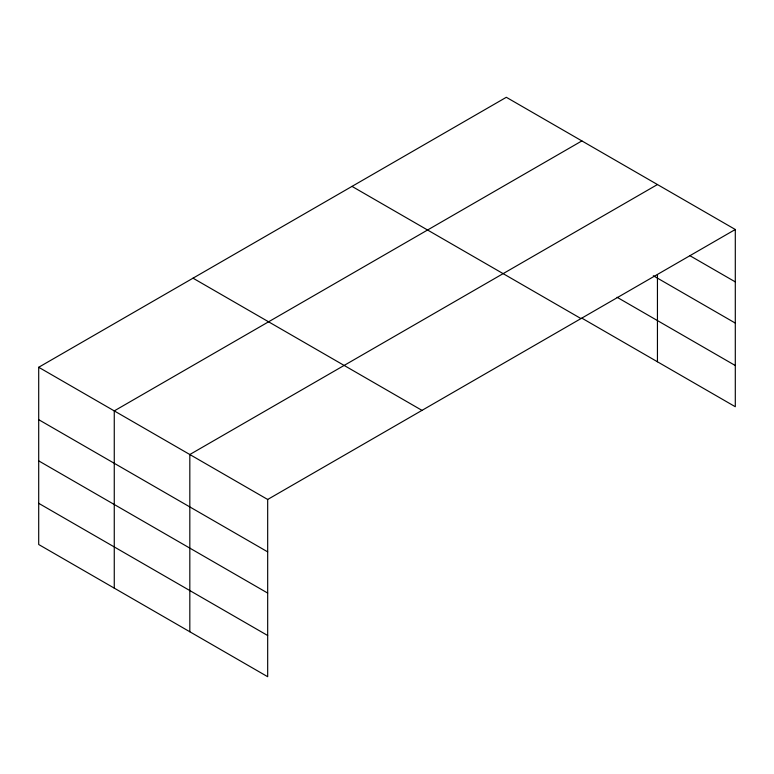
<?xml version="1.0" encoding="UTF-8"?>
<svg xmlns="http://www.w3.org/2000/svg" width="774" height="774" viewBox="0 0 774 774"><rect width="100%" height="100%" fill="white"/><g stroke="black" fill="none" stroke-linecap="round" stroke-linejoin="round"><path stroke-width="1.16" d="M38.7 367.273L267.678 499.472L267.678 676.708L38.7 544.509L38.7 367.273L506.322 97.292L735.3 229.491L735.3 406.727L581.884 318.153M581.884 140.916L114.262 410.897L114.262 588.134M657.445 184.541L189.823 454.522L189.823 631.758M267.678 499.472L735.3 229.491M689.624 255.526L735.3 281.891M653.304 275.747L735.3 323.087M617.081 297.274L735.3 365.531M352.006 186.389L580.984 318.578M193.016 278.176L421.994 410.375M38.7 419.672L267.678 551.872M38.7 460.869L267.678 593.068M38.7 503.313L267.678 635.512M657.445 274.606L657.445 361.777"/></g></svg>
